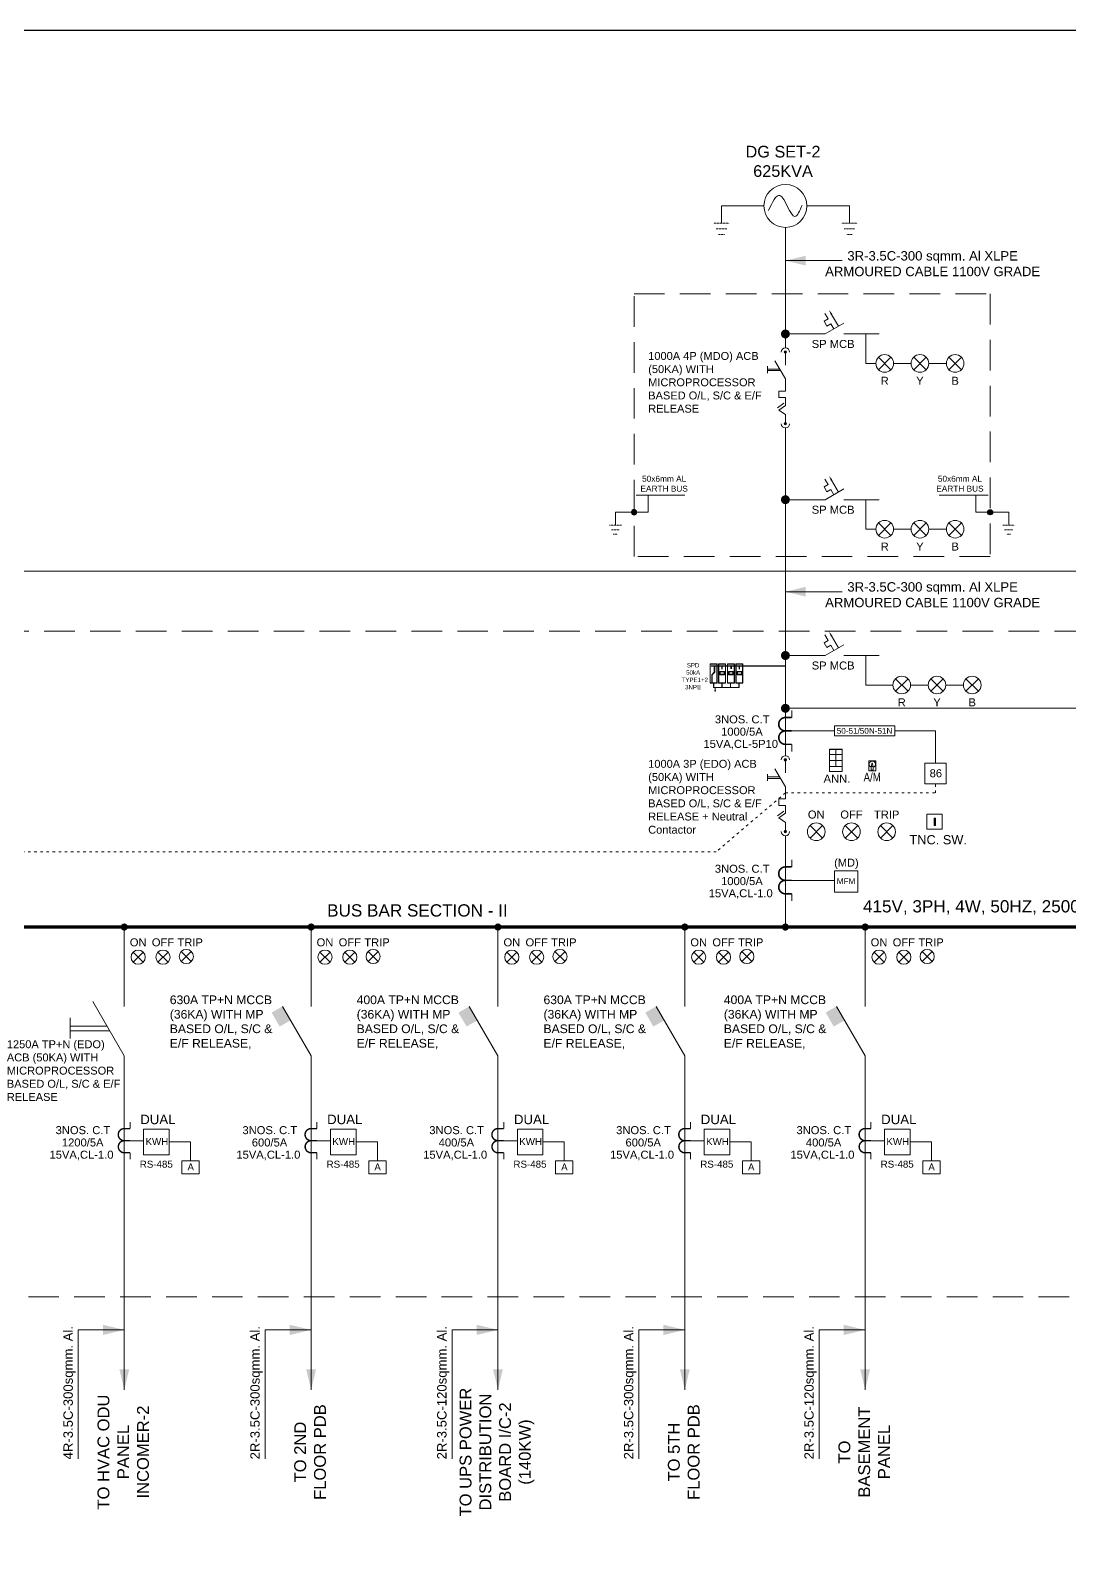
# Model space of a CAD drawing. Header units: millimetres. Extents: x 4788360 to 4919790, y -2746394 to -2630633.
# Drawn here: x 4860299 to 4885763, y -2710957 to -2673833 of the extents above; entities that cross this region are included whole.
import ezdxf
from ezdxf.enums import TextEntityAlignment as Align

# ---------------------------------------------------------------- set-up
doc = ezdxf.new("R2010")
doc.units = ezdxf.units.MM
doc.header["$MEASUREMENT"] = 0
for name, pattern in [('ACAD_ISO03W100', [30, 12, -18]), ('ACAD_ISO05W100', [33, 24, -3, 0, -3, 0, -3]), ('DASHED', [0.75, 0.5, -0.25])]:
    doc.linetypes.add(name, pattern=pattern)
for name, color, linetype in [('CONNECTIVITY', 7, 'Continuous'), ('SLD', 7, 'Continuous'), ('STCPL-E-sld panel', 1, 'DASHED')]:
    doc.layers.add(name, color=color, linetype=linetype)
doc.styles.add('ROMANS', font='arial.ttf')
doc.styles.add('ROMANT', font='arial.ttf')
doc.styles.get("Standard").update_dxf_attribs({"font": 'arial.ttf', "height": 200})

# ---------------------------------------------------------------- blocks, each defined once
blk = doc.blocks.new('AA')
at = {"layer": 'SLD', "linetype": 'Continuous'}
h = blk.add_hatch(color=256, dxfattribs=at)
h.paths.add_polyline_path([(-32312.31, 209.78), (-32312.31, 208.25), (-32310.78, 208.25, 0.414214)])
h.paths.add_polyline_path([(-32313.84, 208.25), (-32312.31, 208.25), (-32312.31, 209.78, 0.414213)])
h.paths.add_polyline_path([(-32312.31, 206.72), (-32312.31, 208.25), (-32313.84, 208.25, 0.414214)])
h.paths.add_polyline_path([(-32310.78, 208.25), (-32312.31, 208.25), (-32312.31, 206.72, 0.414213)])
blk.add_circle((-32312.31, 208.25), 1.53, dxfattribs=at)

msp = doc.modelspace()

# ---------------------------------------------------------------- hatches: boundary and pattern name
at = {"lineweight": 0}
for color, points in [(256, [(4878830, -2681714, 1), (4878767, -2681714, 1)]), (256, [(4878830, -2683471, 1), (4878767, -2683471, 1)]), (256, [(4878830, -2691706, 1), (4878767, -2691706, 1)]), (256, [(4878830, -2693463, 1), (4878767, -2693463, 1)]), (0, [(4866409, -2698239), (4866675, -2698086), (4866478, -2697744), (4866212, -2697898)]), (0, [(4870987, -2698239), (4871252, -2698086), (4871055, -2697744), (4870789, -2697898)]), (0, [(4875564, -2698239), (4875830, -2698086), (4875632, -2697744), (4875367, -2697897)]), (0, [(4879982, -2698239), (4880248, -2698086), (4880051, -2697744), (4879785, -2697897)])]:
    msp.add_hatch(color=color, dxfattribs=at).paths.add_polyline_path(points)
at = {"linetype": 'Continuous', "lineweight": 0}
h = msp.add_hatch(color=256, dxfattribs=at)
h.dxf.hatch_style = 1
h.paths.add_polyline_path([(4882444, -2693312), (4882477, -2693312), (4882477, -2693133), (4882444, -2693133)])

# ---------------------------------------------------------------- linework, layer by layer
at = {"color": 0, "lineweight": 0}
for p, q in [((4878798, -2678886), (4878798, -2678744)), ((4879771, -2681272), (4880227, -2681008)), ((4879771, -2685332), (4880227, -2685069)), ((4879771, -2689149), (4880227, -2688885)), ((4867179, -2698959), (4866478, -2697744)), ((4871757, -2698959), (4871055, -2697744)), ((4876334, -2698959), (4875632, -2697744)), ((4880752, -2698959), (4880051, -2697744))]:
    msp.add_line(p, q, dxfattribs=at)
at = {"lineweight": 0}
for p, q in [((4878798, -2679475), (4880190, -2679475)), ((4878798, -2679475), (4880190, -2679475)), ((4878798, -2681610), (4878798, -2680686)), ((4878798, -2681272), (4879771, -2681272)), ((4878798, -2681272), (4879771, -2681272)), ((4880227, -2681272), (4881097, -2681272)), ((4878798, -2681938), (4878798, -2681745)), ((4878798, -2682035), (4878798, -2681745)), ((4878356, -2682231), (4878356, -2682065)), ((4878658, -2682131), (4878356, -2682131)), ((4878680, -2682169), (4878356, -2682169)), ((4878798, -2682375), (4878542, -2681930)), ((4881016, -2681994), (4880768, -2681994)), ((4881384, -2682147), (4881079, -2681842)), ((4881079, -2682147), (4881384, -2681842)), ((4881879, -2681994), (4881447, -2681994)), ((4882247, -2682147), (4881942, -2681842)), ((4881942, -2682147), (4882247, -2681842)), ((4882741, -2681994), (4882310, -2681994)), ((4883110, -2682147), (4882805, -2681842)), ((4882805, -2682147), (4883110, -2681842)), ((4878798, -2682375), (4878798, -2682670)), ((4878638, -2682670), (4878638, -2682830)), ((4878638, -2682670), (4878798, -2682670)), ((4878638, -2682830), (4878798, -2682830)), ((4878798, -2682571), (4878798, -2682670)), ((4878798, -2682830), (4878798, -2683022)), ((4878798, -2683022), (4878798, -2682830)), ((4878762, -2682970), (4878601, -2683082)), ((4878798, -2683022), (4878638, -2683135)), ((4878638, -2683135), (4878798, -2683247)), ((4878798, -2683247), (4878798, -2683471)), ((4878798, -2683502), (4878798, -2683370)), ((4878798, -2685332), (4879771, -2685332)), ((4878798, -2685332), (4879771, -2685332)), ((4880227, -2685332), (4881097, -2685332)), ((4881016, -2686055), (4880768, -2686055)), ((4881384, -2686208), (4881079, -2685903)), ((4881079, -2686208), (4881384, -2685903)), ((4881879, -2686055), (4881447, -2686055)), ((4882247, -2686208), (4881942, -2685903)), ((4881942, -2686208), (4882247, -2685903)), ((4882741, -2686055), (4882310, -2686055)), ((4883110, -2686208), (4882805, -2685903)), ((4882805, -2686208), (4883110, -2685903)), ((4878798, -2687586), (4880190, -2687586)), ((4878798, -2687586), (4880190, -2687586)), ((4878798, -2691602), (4878798, -2688563)), ((4878798, -2689149), (4879771, -2689149)), ((4878798, -2689149), (4879771, -2689149)), ((4880227, -2689149), (4881097, -2689149)), ((4881434, -2689872), (4880768, -2689872)), ((4881802, -2690024), (4881497, -2689719)), ((4881497, -2690024), (4881802, -2689719)), ((4882296, -2689872), (4881865, -2689872)), ((4882665, -2690024), (4882360, -2689719)), ((4882360, -2690024), (4882665, -2689719)), ((4883159, -2689872), (4882728, -2689872)), ((4883527, -2690024), (4883222, -2689719)), ((4883222, -2690024), (4883527, -2689719)), ((4878955, -2690668), (4878955, -2690494)), ((4880002, -2690997), (4878955, -2690997)), ((4878955, -2691327), (4878955, -2691501)), ((4878798, -2691930), (4878798, -2691737)), ((4878798, -2692027), (4878798, -2691737)), ((4878356, -2692223), (4878356, -2692056)), ((4878658, -2692123), (4878356, -2692123)), ((4878680, -2692161), (4878356, -2692161)), ((4878798, -2692366), (4878542, -2691922)), ((4878798, -2692366), (4878798, -2692661)), ((4878798, -2692563), (4878798, -2692661)), ((4878638, -2692661), (4878638, -2692822)), ((4878638, -2692661), (4878798, -2692661)), ((4878638, -2692822), (4878798, -2692822)), ((4878798, -2692822), (4878798, -2693014)), ((4878798, -2693014), (4878798, -2692822)), ((4878762, -2692962), (4878601, -2693074)), ((4878798, -2693014), (4878638, -2693126)), ((4878638, -2693126), (4878798, -2693239)), ((4878798, -2693239), (4878798, -2693463)), ((4879706, -2693620), (4879401, -2693315)), ((4879401, -2693620), (4879706, -2693315)), ((4880569, -2693620), (4880264, -2693315)), ((4880264, -2693620), (4880569, -2693315)), ((4881432, -2693620), (4881127, -2693315)), ((4881127, -2693620), (4881432, -2693315)), ((4878798, -2693494), (4878798, -2693362)), ((4878798, -2695801), (4878798, -2693566)), ((4878955, -2694328), (4878955, -2694154)), ((4880002, -2694944), (4880002, -2694421)), ((4880002, -2694421), (4880574, -2694421)), ((4880574, -2694944), (4880574, -2694421)), ((4880002, -2694657), (4878955, -2694657)), ((4878955, -2694987), (4878955, -2695161)), ((4880002, -2694944), (4880574, -2694944)), ((4862602, -2695801), (4862602, -2697744)), ((4862602, -2695801), (4862602, -2697744)), ((4867179, -2695801), (4867179, -2697744)), ((4867179, -2695801), (4867179, -2697744)), ((4867179, -2697075), (4867179, -2695801)), ((4871757, -2695801), (4871757, -2697744)), ((4871757, -2695801), (4871757, -2697744)), ((4871757, -2697075), (4871757, -2695801)), ((4876334, -2695801), (4876334, -2697744)), ((4876334, -2695801), (4876334, -2697744)), ((4876334, -2697075), (4876334, -2695801)), ((4880752, -2695801), (4880752, -2697744)), ((4880752, -2697075), (4880752, -2695801)), ((4880752, -2695801), (4880752, -2697744)), ((4862819, -2696663), (4863065, -2696416)), ((4863065, -2696663), (4862819, -2696416)), ((4863427, -2696663), (4863673, -2696416)), ((4863673, -2696663), (4863427, -2696416)), ((4863997, -2696646), (4864244, -2696400)), ((4864244, -2696646), (4863997, -2696400)), ((4867396, -2696663), (4867642, -2696416)), ((4867642, -2696663), (4867396, -2696416)), ((4868004, -2696663), (4868251, -2696416)), ((4868251, -2696663), (4868004, -2696416)), ((4868575, -2696646), (4868821, -2696400)), ((4868821, -2696646), (4868575, -2696400)), ((4871973, -2696663), (4872220, -2696416)), ((4872220, -2696663), (4871973, -2696416)), ((4872581, -2696663), (4872828, -2696416)), ((4872828, -2696663), (4872581, -2696416)), ((4873152, -2696646), (4873399, -2696400)), ((4873399, -2696646), (4873152, -2696400)), ((4876551, -2696663), (4876797, -2696416)), ((4876797, -2696663), (4876551, -2696416)), ((4877159, -2696663), (4877405, -2696416)), ((4877405, -2696663), (4877159, -2696416)), ((4877730, -2696646), (4877976, -2696400)), ((4877976, -2696646), (4877730, -2696400)), ((4880969, -2696663), (4881216, -2696416)), ((4881216, -2696663), (4880969, -2696416)), ((4881577, -2696663), (4881824, -2696416)), ((4881824, -2696663), (4881577, -2696416)), ((4882148, -2696646), (4882394, -2696400)), ((4882394, -2696646), (4882148, -2696400)), ((4862602, -2698959), (4861832, -2697626)), ((4861274, -2698529), (4861274, -2698029)), ((4862180, -2698228), (4861274, -2698228)), ((4862246, -2698343), (4861274, -2698343)), ((4862602, -2704797), (4862602, -2698959)), ((4867179, -2704797), (4867179, -2698959)), ((4871757, -2704797), (4871757, -2698959)), ((4876334, -2704797), (4876334, -2698959)), ((4880752, -2704797), (4880752, -2698959)), ((4862743, -2700738), (4862743, -2700581)), ((4867320, -2700738), (4867320, -2700581)), ((4871898, -2700738), (4871898, -2700581)), ((4876475, -2700738), (4876475, -2700581)), ((4880893, -2700738), (4880893, -2700581)), ((4863076, -2701035), (4862743, -2701035)), ((4863076, -2701379), (4863076, -2700751)), ((4863076, -2700751), (4863703, -2700751)), ((4863703, -2701379), (4863703, -2700751)), ((4867654, -2701035), (4867320, -2701035)), ((4867654, -2701379), (4867654, -2700751)), ((4867654, -2700751), (4868281, -2700751)), ((4868281, -2701379), (4868281, -2700751)), ((4872231, -2701035), (4871898, -2701035)), ((4872231, -2701379), (4872231, -2700751)), ((4872231, -2700751), (4872858, -2700751)), ((4872858, -2701379), (4872858, -2700751)), ((4876808, -2701035), (4876475, -2701035)), ((4876808, -2701379), (4876808, -2700751)), ((4876808, -2700751), (4877436, -2700751)), ((4877436, -2701379), (4877436, -2700751)), ((4881227, -2701035), (4880893, -2701035)), ((4881227, -2701379), (4881227, -2700751)), ((4881227, -2700751), (4881854, -2700751)), ((4881854, -2701379), (4881854, -2700751)), ((4862743, -2701331), (4862743, -2701488)), ((4863076, -2701379), (4863703, -2701379)), ((4867320, -2701331), (4867320, -2701488)), ((4867654, -2701379), (4868281, -2701379)), ((4871898, -2701331), (4871898, -2701488)), ((4872231, -2701379), (4872858, -2701379)), ((4876475, -2701331), (4876475, -2701488)), ((4876808, -2701379), (4877436, -2701379)), ((4880893, -2701331), (4880893, -2701488)), ((4881227, -2701379), (4881854, -2701379)), ((4862602, -2704607), (4862602, -2707137)), ((4867179, -2704607), (4867179, -2707137)), ((4871757, -2704607), (4871757, -2707137)), ((4876334, -2704607), (4876334, -2707137)), ((4880752, -2704607), (4880752, -2707137)), ((4861476, -2708833), (4861476, -2705670)), ((4861476, -2708833), (4861476, -2705670)), ((4866053, -2708833), (4866053, -2705670)), ((4870631, -2708833), (4870631, -2705670)), ((4875208, -2708833), (4875208, -2705670)), ((4879627, -2708833), (4879627, -2705670))]:
    msp.add_line(p, q, dxfattribs=at)
at = {"color": 7, "lineweight": 0}
for p, q in [((4862602, -2705670), (4861476, -2705670)), ((4867179, -2705670), (4866053, -2705670)), ((4871757, -2705670), (4870631, -2705670)), ((4876334, -2705670), (4875208, -2705670)), ((4880752, -2705670), (4879627, -2705670))]:
    msp.add_line(p, q, dxfattribs=at)
at = {"lineweight": 0}
for points, const_width in [([(4878744, -2681272, 1), (4878853, -2681272, 1)], 109), ([(4878744, -2685332, 1), (4878853, -2685332, 1)], 109), ([(4878744, -2689149, 1), (4878853, -2689149, 1)], 109), ([(4878744, -2690443, 1), (4878853, -2690443, 1)], 109), ([(4862558, -2695801, 1), (4862645, -2695801, 1)], 87.1), ([(4867136, -2695801, 1), (4867223, -2695801, 1)], 87.1), ([(4871713, -2695801, 1), (4871800, -2695801, 1)], 87.1), ([(4871713, -2695801, 1), (4871800, -2695801, 1)], 87.1), ([(4876290, -2695801, 1), (4876377, -2695801, 1)], 87.1), ([(4878755, -2695802, 1), (4878842, -2695802, 1)], 87.1), ([(4880709, -2695801, 1), (4880796, -2695801, 1)], 87.1)]:
    msp.add_lwpolyline(points, format="xyb", close=True, dxfattribs=dict(at, const_width=const_width))
for points in [[(4876953, -2689353), (4877123, -2689353), (4877123, -2689823), (4876953, -2689823)], [(4876958, -2689358), (4877118, -2689358), (4877118, -2689818), (4876958, -2689818)], [(4877163, -2689353), (4877333, -2689353), (4877333, -2689823), (4877163, -2689823)], [(4877168, -2689358), (4877328, -2689358), (4877328, -2689818), (4877168, -2689818)], [(4877193, -2689543), (4877305, -2689543), (4877305, -2689620), (4877193, -2689620)], [(4877198, -2689548), (4877300, -2689548), (4877300, -2689615), (4877198, -2689615)], [(4877203, -2689553), (4877295, -2689553), (4877295, -2689610), (4877203, -2689610)], [(4877378, -2689353), (4877548, -2689353), (4877548, -2689823), (4877378, -2689823)], [(4877383, -2689358), (4877543, -2689358), (4877543, -2689818), (4877383, -2689818)], [(4877408, -2689543), (4877521, -2689543), (4877521, -2689620), (4877408, -2689620)], [(4877413, -2689548), (4877516, -2689548), (4877516, -2689615), (4877413, -2689615)], [(4877418, -2689553), (4877511, -2689553), (4877511, -2689610), (4877418, -2689610)], [(4877586, -2689353), (4877756, -2689353), (4877756, -2689823), (4877586, -2689823)], [(4877591, -2689358), (4877751, -2689358), (4877751, -2689818), (4877591, -2689818)], [(4877616, -2689543), (4877729, -2689543), (4877729, -2689620), (4877616, -2689620)], [(4877621, -2689548), (4877724, -2689548), (4877724, -2689615), (4877621, -2689615)], [(4877626, -2689553), (4877719, -2689553), (4877719, -2689610), (4877626, -2689610)]]:
    msp.add_lwpolyline(points, close=True, dxfattribs=at)
for points in [[(4876980, -2689403), (4877240, -2689403)], [(4876980, -2689408), (4878795, -2689408), (4878795, -2689413), (4877245, -2689408), (4877245, -2689480)], [(4876980, -2689413), (4877240, -2689413), (4877240, -2689480)], [(4877055, -2689408), (4877055, -2689554), (4876993, -2689619), (4876993, -2689808)], [(4877060, -2689408), (4877060, -2689556), (4876998, -2689621), (4876998, -2689808)], [(4877065, -2689408), (4877065, -2689558), (4877003, -2689623), (4877003, -2689808)], [(4877070, -2689408), (4877070, -2689560), (4877008, -2689625), (4877008, -2689808), (4877008, -2689808), (4877008, -2689808)], [(4877245, -2689403), (4877240, -2689403), (4877240, -2689403)], [(4877245, -2689403), (4878798, -2689403), (4878798, -2689418), (4877250, -2689413), (4877250, -2689480)], [(4877465, -2689409), (4877465, -2689479)], [(4877470, -2689409), (4877470, -2689479)], [(4877475, -2689409), (4877475, -2689479)], [(4877664, -2689410), (4877664, -2689482)], [(4877669, -2689410), (4877669, -2689482)], [(4877674, -2689410), (4877674, -2689482)], [(4877038, -2689823), (4877038, -2689935), (4877250, -2689935), (4877250, -2689823)], [(4877043, -2689823), (4877043, -2689930), (4877245, -2689930), (4877245, -2689823)], [(4877076, -2689935), (4877076, -2690012)], [(4877250, -2689930), (4877451, -2689930)], [(4877250, -2689935), (4877451, -2689935)], [(4877451, -2689823), (4877451, -2689935), (4877664, -2689935), (4877664, -2689823)], [(4877456, -2689823), (4877456, -2689930), (4877659, -2689930), (4877659, -2689823)], [(4877058, -2690012), (4877094, -2690012)], [(4877064, -2690017), (4877087, -2690017)], [(4877070, -2690022), (4877082, -2690022)], [(4877082, -2690022), (4877074, -2690022)], [(4877074, -2690027), (4877078, -2690027), (4877078, -2690028)]]:
    msp.add_lwpolyline(points, dxfattribs=at)
for points, const_width in [([(4878798, -2690668, 0.996069), (4878798, -2690997)], 39.2), ([(4878798, -2690997, 0.988253), (4878798, -2691326)], 39.2), ([(4878798, -2694328, 0.996069), (4878798, -2694657)], 39.2), ([(4878798, -2694657, 0.988253), (4878798, -2694987)], 39.2), ([(4862602, -2700738, 0.996069), (4862602, -2701035)], 35.3), ([(4867179, -2700738, 0.996069), (4867179, -2701035)], 35.3), ([(4871757, -2700738, 0.996069), (4871757, -2701035)], 35.3), ([(4876334, -2700738, 0.996069), (4876334, -2701035)], 35.3), ([(4880752, -2700738, 0.996069), (4880752, -2701035)], 35.3), ([(4862602, -2701035, 0.988253), (4862602, -2701331)], 35.3), ([(4867179, -2701035, 0.988253), (4867179, -2701331)], 35.3), ([(4871757, -2701035, 0.988253), (4871757, -2701331)], 35.3), ([(4876334, -2701035, 0.988253), (4876334, -2701331)], 35.3), ([(4880752, -2701035, 0.988253), (4880752, -2701331)], 35.3)]:
    msp.add_lwpolyline(points, format="xyb", dxfattribs=dict(at, const_width=const_width))
for points, const_width in [([(4878798, -2690668), (4878955, -2690668)], 39.2), ([(4878798, -2690997), (4878955, -2690997)], 39.2), ([(4878798, -2691326), (4878955, -2691326)], 39.2), ([(4878798, -2694328), (4878955, -2694328)], 39.2), ([(4878798, -2694657), (4878955, -2694657)], 39.2), ([(4878798, -2694987), (4878955, -2694987)], 39.2), ([(4862602, -2700738), (4862743, -2700738)], 35.3), ([(4867179, -2700738), (4867320, -2700738)], 35.3), ([(4871757, -2700738), (4871898, -2700738)], 35.3), ([(4876334, -2700738), (4876475, -2700738)], 35.3), ([(4880752, -2700738), (4880893, -2700738)], 35.3), ([(4862602, -2701035), (4862743, -2701035)], 35.3), ([(4867179, -2701035), (4867320, -2701035)], 35.3), ([(4871757, -2701035), (4871898, -2701035)], 35.3), ([(4876334, -2701035), (4876475, -2701035)], 35.3), ([(4880752, -2701035), (4880893, -2701035)], 35.3), ([(4862602, -2701331), (4862743, -2701331)], 35.3), ([(4867179, -2701331), (4867320, -2701331)], 35.3), ([(4871757, -2701331), (4871898, -2701331)], 35.3), ([(4876334, -2701331), (4876475, -2701331)], 35.3), ([(4880752, -2701331), (4880893, -2701331)], 35.3)]:
    msp.add_lwpolyline(points, dxfattribs=dict(at, const_width=const_width))
at = {"color": 0, "lineweight": 0}
for points in [[(4882265, -2693035), (4882640, -2693035), (4882640, -2693402), (4882265, -2693402)], [(4882444, -2693133), (4882477, -2693133), (4882477, -2693312), (4882444, -2693312)]]:
    msp.add_lwpolyline(points, close=True, dxfattribs=at)
at = {"color": 1, "lineweight": 0}
msp.add_lwpolyline([(4841435, -2716421, 87.1, 87.1, 0), (4890415, -2716421, 87.1, 87.1, 0), (4890415, -2695801, 87.1, 87.1, 0), (4858437, -2695801, 0, 0, 0)], format="xyseb", dxfattribs=at)
at = {"color": 0, "lineweight": 0}
msp.add_circle((4878798, -2678136), 525, dxfattribs=at)
at = {"lineweight": 0}
for centre, radius in [((4878798, -2681714), 31.2), ((4881231, -2681994), 216), ((4882094, -2681994), 216), ((4882957, -2681994), 216), ((4878798, -2683471), 31.2), ((4881231, -2686055), 216), ((4882094, -2686055), 216), ((4882957, -2686055), 216), ((4881649, -2689872), 216), ((4882512, -2689872), 216), ((4883375, -2689872), 216), ((4878798, -2691706), 31.2), ((4879554, -2693467), 216), ((4880417, -2693467), 216), ((4881279, -2693467), 216), ((4878798, -2693463), 31.2), ((4862942, -2696539), 174), ((4863550, -2696539), 174), ((4864121, -2696523), 174), ((4867519, -2696539), 174), ((4868127, -2696539), 174), ((4868698, -2696523), 174), ((4872097, -2696539), 174), ((4872705, -2696539), 174), ((4873275, -2696523), 174), ((4876674, -2696539), 174), ((4877282, -2696539), 174), ((4877853, -2696523), 174), ((4881092, -2696539), 174), ((4881700, -2696539), 174), ((4882271, -2696523), 174)]:
    msp.add_circle(centre, radius, dxfattribs=at)
for centre, start, end in [((4878798, -2681714), 0, 180), ((4878798, -2683471), 180, 0), ((4878798, -2691706), 0, 180), ((4878798, -2693463), 180, 0)]:
    msp.add_arc(centre, 103, start, end, dxfattribs=at)
for points in [[(4879295, -2679595), (4879295, -2679356), (4878798, -2679475)], [(4879295, -2687705), (4879295, -2687467), (4878798, -2687586)], [(4862721, -2706640), (4862483, -2706640), (4862602, -2707137)], [(4867298, -2706640), (4867060, -2706640), (4867179, -2707137)], [(4871876, -2706640), (4871637, -2706640), (4871757, -2707137)], [(4876453, -2706640), (4876215, -2706640), (4876334, -2707137)], [(4880871, -2706640), (4880633, -2706640), (4880752, -2707137)]]:
    msp.add_solid(points, dxfattribs=at)
at = {"color": 7, "lineweight": 0}
for points in [[(4862077, -2705544), (4862077, -2705796), (4862602, -2705670)], [(4866654, -2705544), (4866654, -2705796), (4867179, -2705670)], [(4871231, -2705544), (4871231, -2705796), (4871757, -2705670)], [(4875809, -2705544), (4875809, -2705796), (4876334, -2705670)], [(4880227, -2705544), (4880227, -2705796), (4880752, -2705670)]]:
    msp.add_solid(points, dxfattribs=at)
at = {"layer": 'CONNECTIVITY', "lineweight": 0, "ltscale": 5}
for p, q in [((4878798, -2678661), (4878798, -2680686)), ((4879843, -2680902), (4879746, -2680958)), ((4879746, -2680958), (4879814, -2681077)), ((4879766, -2680768), (4879843, -2680902)), ((4879814, -2681077), (4879910, -2681021)), ((4879910, -2681021), (4879984, -2681149)), ((4880768, -2681272), (4880768, -2681994)), ((4878798, -2683575), (4878798, -2688924)), ((4879843, -2684963), (4879746, -2685019)), ((4879746, -2685019), (4879814, -2685137)), ((4879766, -2684829), (4879843, -2684963)), ((4879814, -2685137), (4879910, -2685082)), ((4879910, -2685082), (4879984, -2685209)), ((4880768, -2685332), (4880768, -2686055)), ((4879843, -2688779), (4879746, -2688836)), ((4879746, -2688836), (4879814, -2688954)), ((4879766, -2688645), (4879843, -2688779)), ((4879814, -2688954), (4879910, -2688898)), ((4879910, -2688898), (4879984, -2689026)), ((4880768, -2689149), (4880768, -2689872)), ((4881478, -2690997), (4882478, -2690997)), ((4882478, -2690997), (4882478, -2691787)), ((4880033, -2691869), (4880033, -2691448)), ((4879881, -2691578), (4880186, -2691578)), ((4879881, -2691719), (4880186, -2691719)), ((4879881, -2691869), (4880186, -2691869)), ((4863703, -2701065), (4864226, -2701065)), ((4864226, -2701065), (4864226, -2701273)), ((4868281, -2701065), (4868804, -2701065)), ((4868804, -2701065), (4868804, -2701273)), ((4872858, -2701065), (4873381, -2701065)), ((4873381, -2701065), (4873381, -2701273)), ((4877436, -2701065), (4877958, -2701065)), ((4877958, -2701065), (4877958, -2701273)), ((4881854, -2701065), (4882377, -2701065)), ((4882377, -2701065), (4882377, -2701273)), ((4864226, -2701273), (4864226, -2701529)), ((4868804, -2701273), (4868804, -2701528)), ((4873381, -2701273), (4873381, -2701529)), ((4877958, -2701273), (4877958, -2701529)), ((4882377, -2701273), (4882377, -2701529))]:
    msp.add_line(p, q, dxfattribs=at)
at = {"layer": 'CONNECTIVITY', "linetype": 'Continuous', "lineweight": 0, "ltscale": 5}
for p, q in [((4879929, -2680792), (4880097, -2681083)), ((4879929, -2684852), (4880097, -2685144)), ((4879929, -2688669), (4880097, -2688960))]:
    msp.add_line(p, q, dxfattribs=at)
at = {"layer": 'CONNECTIVITY', "linetype": 'ACAD_ISO03W100', "lineweight": 0, "ltscale": 5}
for p, q in [((4878798, -2692514), (4882478, -2692514)), ((4882478, -2692514), (4882478, -2692295))]:
    msp.add_line(p, q, dxfattribs=at)
at = {"layer": 'CONNECTIVITY', "ltscale": 5}
msp.add_lwpolyline([(4788360, -2673833), (4919790, -2673833), (4919790, -2746394), (4788360, -2746394)], close=True, dxfattribs=at)
at = {"layer": 'CONNECTIVITY', "color": 6, "linetype": 'DASHED', "lineweight": 0, "ltscale": 1500}
for points in [[(4875090, -2680290), (4883812, -2680290), (4883812, -2686722), (4875090, -2686722)], [(4808887, -2688555), (4899626, -2688555), (4899626, -2725416), (4839050, -2725416), (4839050, -2713249), (4888002, -2713249), (4888002, -2704859), (4808887, -2704859)]]:
    msp.add_lwpolyline(points, close=True, dxfattribs=at)
at = {"layer": 'CONNECTIVITY', "color": 251, "linetype": 'ACAD_ISO05W100', "ltscale": 100, "true_color": 0x636466, "const_width": 25}
msp.add_lwpolyline([(4808329, -2687083), (4899888, -2687083)], dxfattribs=at)
at = {"layer": 'CONNECTIVITY', "lineweight": 0, "ltscale": 5, "const_width": 25}
msp.add_lwpolyline([(4878798, -2690443), (4894809, -2690443), (4894806, -2725416)], dxfattribs=at)
at = {"layer": 'CONNECTIVITY', "lineweight": 0, "ltscale": 5}
for points in [[(4880002, -2690874), (4881478, -2690874), (4881478, -2691121), (4880002, -2691121)], [(4879878, -2691445), (4880189, -2691445), (4880189, -2691993), (4879878, -2691993)], [(4879881, -2691448), (4880186, -2691448), (4880186, -2691990), (4879881, -2691990)], [(4882215, -2691787), (4882740, -2691787), (4882740, -2692295), (4882215, -2692295)], [(4864013, -2701529), (4864439, -2701529), (4864439, -2701849), (4864013, -2701849)], [(4868591, -2701528), (4869017, -2701528), (4869017, -2701849), (4868591, -2701849)], [(4873168, -2701529), (4873594, -2701529), (4873594, -2701849), (4873168, -2701849)], [(4877745, -2701529), (4878172, -2701529), (4878172, -2701849), (4877745, -2701849)], [(4882164, -2701529), (4882590, -2701529), (4882590, -2701849), (4882164, -2701849)]]:
    msp.add_lwpolyline(points, close=True, dxfattribs=at)
at = {"layer": 'CONNECTIVITY', "linetype": 'ACAD_ISO03W100', "lineweight": 0, "ltscale": 5}
msp.add_lwpolyline([(4878798, -2692514), (4877106, -2693956), (4854613, -2693956)], dxfattribs=at)
at = {"layer": 'CONNECTIVITY', "lineweight": 0, "ltscale": 5}
msp.add_open_spline([(4878385, -2678244), (4878478, -2678047), (4878699, -2677578), (4878982, -2678653), (4879150, -2678254), (4879207, -2678118)], degree=3, knots=[0, 0, 0, 0, 455.880172, 1088.911054, 1415.849604, 1415.849604, 1415.849604, 1415.849604], dxfattribs=at)
for points in [[(4879947, -2680781), (4879911, -2680802), (4879868, -2680685)], [(4879947, -2684842), (4879911, -2684863), (4879868, -2684746)], [(4879947, -2688659), (4879911, -2688679), (4879868, -2688563)]]:
    msp.add_solid(points, dxfattribs=at)
at = {"layer": 'SLD', "lineweight": 0}
msp.add_lwpolyline([(4880843, -2691726), (4881015, -2691726), (4881015, -2691977), (4880843, -2691977)], close=True, dxfattribs=at)
for points in [[(4880926, -2691782), (4880902, -2691871), (4880950, -2691871), (4880926, -2691782)], [(4880950, -2691871), (4880950, -2691960), (4880902, -2691960), (4880902, -2691871)]]:
    msp.add_lwpolyline(points, dxfattribs=at)
msp.add_arc((4880928, -2691813), 77.8, 285.7462, 250.1675, dxfattribs=at)
at = {"layer": 'STCPL-E-sld panel', "color": 0, "lineweight": 0}
for p, q in [((4877421, -2678554), (4877042, -2678554)), ((4877362, -2678696), (4877102, -2678696)), ((4877303, -2678838), (4877161, -2678838)), ((4880176, -2678554), (4880555, -2678554)), ((4880235, -2678696), (4880495, -2678696)), ((4880294, -2678838), (4880436, -2678838)), ((4874780, -2685960), (4874489, -2685960)), ((4874735, -2686069), (4874535, -2686069)), ((4874689, -2686178), (4874580, -2686178)), ((4884122, -2685960), (4884413, -2685960)), ((4884168, -2686069), (4884368, -2686069)), ((4884213, -2686178), (4884322, -2686178))]:
    msp.add_line(p, q, dxfattribs=at)
at = {"layer": 'STCPL-E-sld panel', "color": 0, "linetype": 'Continuous', "lineweight": 0}
for points in [[(4878274, -2678136), (4877232, -2678136), (4877232, -2678554)], [(4879323, -2678136), (4880365, -2678136), (4880365, -2678554)], [(4875436, -2685225), (4875436, -2685638), (4874635, -2685638), (4874635, -2685960)], [(4875139, -2685225), (4876333, -2685225)], [(4883763, -2685225), (4882569, -2685225)], [(4883466, -2685225), (4883466, -2685638), (4884268, -2685638), (4884268, -2685960)]]:
    msp.add_lwpolyline(points, dxfattribs=at)

# ---------------------------------------------------------------- block references
at = {"layer": 'SLD', "lineweight": 0, "yscale": 40.90290161032108, "zscale": 40.90290161032108}
for p, xscale in [((3553423, -2694159), -40.90290161032108), ((6205480, -2694159), 40.90290161032108)]:
    msp.add_blockref('AA', p, dxfattribs=dict(at, xscale=xscale))

# ---------------------------------------------------------------- texts
at = {"lineweight": 0, "style": 'ROMANS'}
for s, height, p in [('SP MCB', 196, (4879968, -2681517)), ('R', 196, (4881231, -2682419)), ('Y', 196, (4882094, -2682419)), ('B', 196, (4882957, -2682419)), ('SP MCB', 196, (4879968, -2685578)), ('R', 196, (4881231, -2686480)), ('Y', 196, (4882094, -2686480)), ('B', 196, (4882957, -2686480)), ('SP MCB', 196, (4879968, -2689394)), ('R', 196, (4881649, -2690296)), ('Y', 196, (4882512, -2690296)), ('B', 196, (4883375, -2690296)), ('3NOS. C.T', 196, (4877739, -2690713)), ('1000/5A', 196, (4877733, -2691015)), ('50-51/50N-51N', 142.56, (4880738, -2690995)), ('15VA,CL-5P10', 196.02, (4877704, -2691314)), ('ANN.', 196, (4880061, -2692167)), ('86', 196, (4882484, -2692034)), ('ON', 196, (4879554, -2693045)), ('OFF', 196, (4880417, -2693045)), ('TRIP', 196, (4881279, -2693045)), ('3NOS. C.T', 196, (4877739, -2694373)), ('(MD)', 193.6, (4880293, -2694223)), ('1000/5A', 196, (4877733, -2694676)), ('MFM', 142.6, (4880284, -2694676)), ('15VA,CL-1.0', 196.02, (4877704, -2694974)), ('415V, 3PH, 4W, 50HZ, 2500A  RATED AL. BUS BARS 50KA FOR 1SEC.', 300, (4887546, -2695293)), ('BUS BAR SECTION - II', 300, (4869783, -2695394)), ('ON', 196, (4862942, -2696176)), ('OFF', 196, (4863550, -2696176)), ('TRIP', 196, (4864216, -2696176)), ('ON', 196, (4867519, -2696176)), ('OFF', 196, (4868127, -2696176)), ('TRIP', 196, (4868793, -2696176)), ('ON', 196, (4872097, -2696176)), ('OFF', 196, (4872705, -2696176)), ('TRIP', 196, (4873370, -2696176)), ('ON', 196, (4876674, -2696176)), ('OFF', 196, (4877282, -2696176)), ('TRIP', 196, (4877948, -2696176)), ('ON', 196, (4881092, -2696176)), ('OFF', 196, (4881700, -2696176)), ('TRIP', 196, (4882366, -2696176)), ('3NOS. C.T', 196, (4861589, -2700777)), ('DUAL', 232.3, (4863425, -2700514)), ('3NOS. C.T', 196, (4866166, -2700777)), ('DUAL', 232.3, (4868003, -2700514)), ('3NOS. C.T', 196, (4870744, -2700777)), ('DUAL', 232.3, (4872580, -2700514)), ('3NOS. C.T', 196, (4875321, -2700777)), ('DUAL', 232.3, (4877157, -2700514)), ('3NOS. C.T', 196, (4879739, -2700777)), ('DUAL', 232.3, (4881576, -2700514)), ('1200/5A', 196, (4861583, -2701079)), ('KWH', 171.1, (4863401, -2701057)), ('600/5A', 196, (4866160, -2701079)), ('KWH', 171.1, (4867978, -2701057)), ('400/5A', 196, (4870738, -2701079)), ('KWH', 171.1, (4872556, -2701057)), ('600/5A', 196, (4875315, -2701079)), ('KWH', 171.1, (4877133, -2701057)), ('400/5A', 196, (4879734, -2701079)), ('KWH', 171.1, (4881551, -2701057)), ('15VA,CL-1.0', 196.02, (4861554, -2701378)), ('15VA,CL-1.0', 196.02, (4866132, -2701378)), ('15VA,CL-1.0', 196.02, (4870709, -2701378)), ('15VA,CL-1.0', 196.02, (4875286, -2701378)), ('15VA,CL-1.0', 196.02, (4879705, -2701378)), ('RS-485', 171.1, (4863386, -2701611)), ('A', 171, (4864229, -2701679)), ('RS-485', 171.1, (4867963, -2701611)), ('A', 171, (4868807, -2701679)), ('RS-485', 171.1, (4872541, -2701611)), ('A', 171, (4873384, -2701679)), ('RS-485', 171.1, (4877118, -2701611)), ('A', 171, (4877961, -2701679)), ('RS-485', 171.1, (4881537, -2701611)), ('A', 171, (4882380, -2701679))]:
    msp.add_text(s, height=height, dxfattribs=at).set_placement(p, align=Align.MIDDLE_CENTER)
msp.add_text('TNC. SW.', height=223.7, dxfattribs=at).set_placement((4881839, -2693662), align=Align.MIDDLE_LEFT)
at = {"lineweight": 0, "ltscale": 5, "style": 'ROMANS'}
for s, p in [('4R-3.5C-300sqmm. Al.', (4861226, -2708843)), ('2R-3.5C-300sqmm. Al.', (4865804, -2708843)), ('2R-3.5C-120sqmm. Al.', (4870381, -2708843)), ('2R-3.5C-300sqmm. Al.', (4874958, -2708843)), ('2R-3.5C-120sqmm. Al.', (4879377, -2708843))]:
    msp.add_text(s, height=230, rotation=90, dxfattribs=at).set_placement(p, align=Align.MIDDLE_LEFT)
at = {"color": 0, "lineweight": 0, "ltscale": 5, "insert": (4878740, -2676663), "char_height": 285.08, "width": 1845.89, "attachment_point": 2, "style": 'ROMANT'}
msp.add_mtext('DG SET-2 625KVA', dxfattribs=at)
at = {"lineweight": 0, "ltscale": 5, "char_height": 230, "width": 5503.49, "attachment_point": 2, "style": 'ROMANS'}
for insert in [(4882405, -2679243), (4882405, -2687353)]:
    msp.add_mtext('3R-3.5C-300 sqmm. Al XLPE ARMOURED CABLE 1100V GRADE', dxfattribs=dict(at, insert=insert))
at = {"lineweight": 0, "attachment_point": 2, "style": 'ROMANS'}
for s, insert, char_height, width in [('\\pxql;1000A 4P (MDO) ACB (50KA) WITH MICROPROCESSOR BASED O/L, S/C & E/F RELEASE', (4876897, -2681714), 193.6, 2919.8), ('\\pxql;1000A 3P (EDO) ACB (50KA) WITH MICROPROCESSOR BASED O/L, S/C & E/F RELEASE + Neutral Contactor', (4876897, -2691706), 193.6, 2919.8), ('\\pxql;630A TP+N MCCB (36KA) WITH MP BASED O/L, S/C & E/F RELEASE,', (4864988, -2697477), 212.96, 2542.32), ('\\pxql;400A TP+N MCCB (36KA) WITH MP BASED O/L, S/C & E/F RELEASE, ', (4869566, -2697477), 212.96, 2542.32), ('\\pxql;630A TP+N MCCB (36KA) WITH MP BASED O/L, S/C & E/F RELEASE,', (4874143, -2697477), 212.96, 2542.32), ('\\pxql;400A TP+N MCCB (36KA) WITH MP BASED O/L, S/C & E/F RELEASE, ', (4878561, -2697477), 212.96, 2542.32), ('\\pxql;1250A TP+N (EDO) ACB (50KA) WITH MICROPROCESSOR BASED O/L, S/C & E/F RELEASE ', (4861185, -2698576), 193.6, 2919.8)]:
    msp.add_mtext(s, dxfattribs=dict(at, insert=insert, char_height=char_height, width=width))
at = {"lineweight": 0, "char_height": 290.4, "attachment_point": 5, "rotation": 90, "style": 'ROMANS'}
for s, insert, width in [('\\pxqc;TO HVAC ODU PANEL INCOMER-2', (4862577, -2708663), 3234.83), ('\\pxqc;TO UPS POWER DISTRIBUTION BOARD I/C-2 (140KW)', (4871732, -2708663), 3997.12), ('\\pxqc;TO 2ND FLOOR PDB', (4867155, -2708663), 2633.35), ('\\pxqc;TO 5TH FLOOR PDB', (4876309, -2708663), 2633.35), ('TO BASEMENT PANEL', (4880728, -2708663), 2719.15)]:
    msp.add_mtext(s, dxfattribs=dict(at, insert=insert, width=width))
at = {"layer": 'SLD', "lineweight": 0, "char_height": 145.14}
for insert, attachment_point in [((4876656, -2684747), 3), ((4882246, -2684747), 1)]:
    msp.add_mtext_dynamic_manual_height_columns('\\pxqc;50x6mm AL EARTH BUS ', width=1656.05, gutter_width=445, heights=[806], dxfattribs=dict(at, insert=insert, attachment_point=attachment_point))
at = {"layer": 'SLD', "color": 7, "lineweight": 0, "insert": (4876139, -2689335), "char_height": 80.26, "attachment_point": 1}
msp.add_mtext_dynamic_manual_height_columns('\\A1;\\pxqc;{\\H1.3333x;SPD \\P50kA \\P  TYPE1+2 3NPE} ', width=797.21, gutter_width=12.5, heights=[0], dxfattribs=at)
at = {"layer": 'SLD', "lineweight": 0, "insert": (4880714, -2692022), "char_height": 211.74, "width": 2411.01, "attachment_point": 1}
msp.add_mtext('{\\W0.8;A/M}', dxfattribs=at)

doc.saveas('drawing.dxf')
